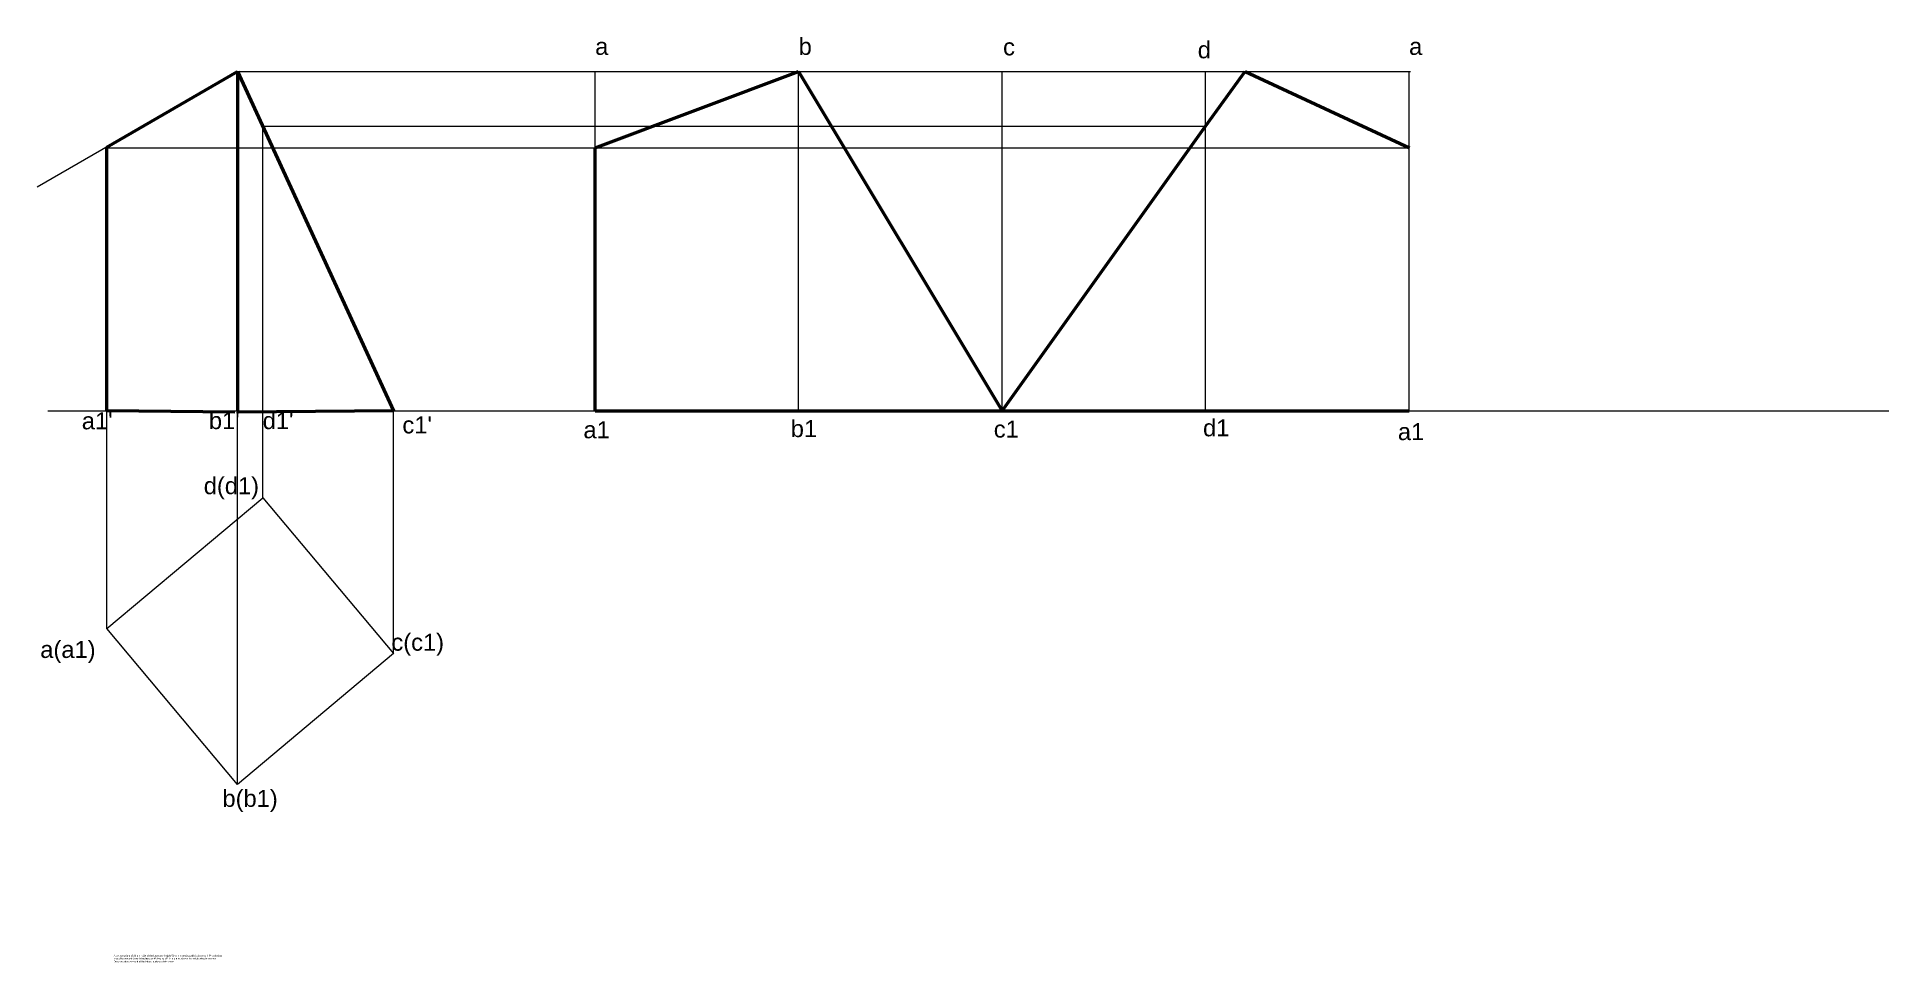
# Paper-space layout 'Layout8' of a CAD drawing. Header units: millimetres. Extents: x 32 to 305, y 59 to 195.
import ezdxf

# ---------------------------------------------------------------- set-up
doc = ezdxf.new("R2010")
doc.units = ezdxf.units.MM
doc.styles.get("Standard").update_dxf_attribs({"font": 'arial.ttf'})

psp = doc.layouts.new('Layout8')

# ---------------------------------------------------------------- linework, layer by layer
at = {"lineweight": 15}
for p, q in [((61.92, 190.05), (32.35, 172.98)), ((61.92, 140.05), (61.92, 190.05)), ((61.92, 190.05), (234.87, 190.05)), ((114.64, 140.05), (114.64, 190.05)), ((144.64, 140.05), (144.64, 190.05)), ((174.64, 140.05), (174.64, 190.05)), ((204.64, 140.05), (204.64, 190.05)), ((234.64, 140.05), (234.64, 190.05)), ((65.62, 139.88), (65.62, 182)), ((65.62, 182), (204.64, 182)), ((42.53, 178.81), (234.3, 178.81)), ((42.64, 140.05), (42.64, 178.92)), ((234.33, 178.78), (234.68, 178.78)), ((33.95, 140.05), (305.39, 140.05)), ((42.64, 107.95), (42.64, 140.05)), ((61.92, 84.97), (61.92, 140.05)), ((65.62, 127.23), (65.62, 140.05)), ((84.9, 104.25), (84.9, 140.05))]:
    psp.add_line(p, q, dxfattribs=at)
at = {"lineweight": 50}
for p, q in [((42.64, 178.92), (61.92, 190.05)), ((61.92, 190.05), (84.9, 140.05)), ((61.92, 190.05), (61.92, 140.05)), ((114.64, 178.81), (144.64, 190.05)), ((144.64, 190.05), (174.64, 140.05)), ((204.64, 182), (210.05, 189.44)), ((210.05, 189.44), (210.47, 190.03)), ((210.47, 190.03), (234.68, 178.78)), ((174.64, 140.05), (204.64, 182)), ((42.64, 140.05), (42.64, 178.92)), ((114.64, 140.05), (114.64, 178.81)), ((61.53, 139.84), (42.64, 140.05)), ((84.9, 140.05), (61.92, 139.84)), ((114.64, 140.05), (144.64, 140.05)), ((144.64, 140.05), (174.64, 140.05)), ((174.64, 140.05), (204.64, 140.05)), ((204.64, 140.05), (234.64, 140.05))]:
    psp.add_line(p, q, dxfattribs=at)
at = {"lineweight": 15}
psp.add_lwpolyline([(42.64, 107.95), (65.62, 127.23), (84.9, 104.25), (61.92, 84.97)], close=True, dxfattribs=at)

# ---------------------------------------------------------------- texts
at = {"lineweight": 15, "char_height": 2.5, "attachment_point": 1}
for s, insert in [('a', (114.64, 195)), ('b', (144.64, 195)), ('c', (174.78, 194.93)), ('d', (203.48, 194.5)), ('a', (234.64, 195)), ("a1'", (38.95, 139.81)), ("b1'", (57.69, 139.84)), ("d1'", (65.62, 139.84)), ("c1'", (86.22, 139.21)), ('a1', (112.91, 138.49)), ('b1', (143.48, 138.66)), ('c1', (173.41, 138.59)), ('d1', (204.26, 138.78)), ('a1', (232.99, 138.22)), ('d(d1)', (56.93, 130.25)), ('c(c1)', (84.6, 107.18)), ('a(a1)', (32.83, 106.11)), ('b(b1)', (59.69, 84.16))]:
    psp.add_mtext_dynamic_manual_height_columns(s, width=3.8381, gutter_width=12.5, heights=[0], dxfattribs=dict(at, insert=insert))
at = {"lineweight": 50, "insert": (43.66, 59.85), "char_height": 0.25729, "attachment_point": 1}
psp.add_mtext('A square prism of 30 mm side of the base and height 50 mm is resting with its base on HP such that\\Pone of its vertical faces is inclined at 40 deg. to VP. It is cut as shown in the following front view.\\PDraw the development of the lateral surface of the prism.', dxfattribs=at)

doc.saveas('drawing.dxf')
